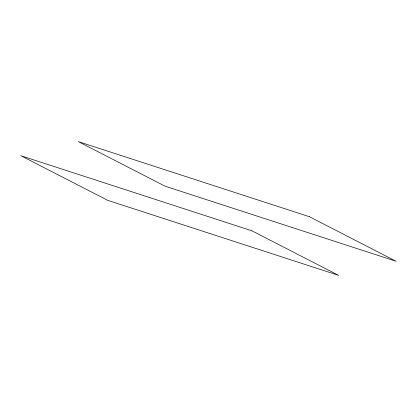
<?xml version="1.0" encoding="UTF-8"?>
<svg xmlns="http://www.w3.org/2000/svg" width="417" height="417" viewBox="0 0 417 417"><rect width="100%" height="100%" fill="white"/><g stroke="black" fill="none" stroke-linecap="round" stroke-linejoin="round"><path stroke-width="0.63" d="M309.346 216.689L78.292 141.603L165.096 186.201L396.15 261.287L309.346 216.689M251.904 230.799L20.85 155.713L107.654 200.311L338.708 275.397L251.904 230.799"/></g></svg>
